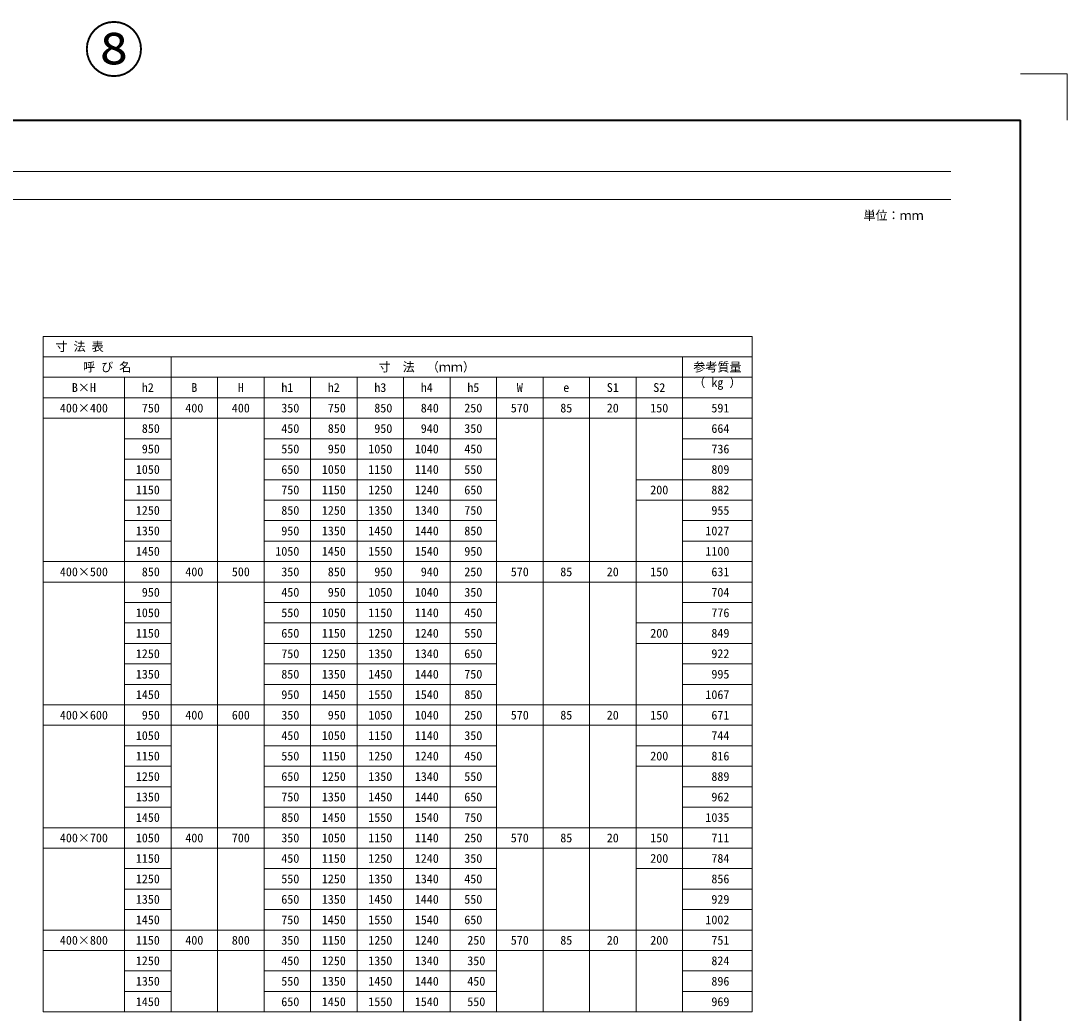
# Model space of a CAD drawing. Units: millimetres at full size; details may follow other scales. Extents: x 87158 to 122251, y -125707 to -112261.
# Drawn here: x 109164 to 113664, y -123326 to -119061 of the extents above; entities that cross this region are included whole.
import ezdxf
from ezdxf.enums import TextEntityAlignment as Align

# ---------------------------------------------------------------- set-up
doc = ezdxf.new("R2010")
doc.units = ezdxf.units.MM
doc.header["$LTSCALE"] = 30
doc.linetypes.add('USER1', pattern=[1.35, 0.75, -0.6])
for name, color, linetype, lineweight in [('Defpoints_3', 8, 'Continuous', 0), ('図枠', 7, 'Continuous', 5), ('寸法・材料表', 7, 'Continuous', 13), ('補助線', 8, 'USER1', 9)]:
    doc.layers.add(name, color=color, linetype=linetype, lineweight=lineweight)
doc.styles.add('ＭＳ ゴシック', font='')
doc.styles.get('ＭＳ ゴシック').set_extended_font_data('MS Gothic')

msp = doc.modelspace()

# ---------------------------------------------------------------- linework, layer by layer
at = {"layer": 'Defpoints_3', "color": 1, "lineweight": 13}
for p in [(113464.48, -119288.12), (113664.48, -119488.12)]:
    msp.add_line(p, (113664.48, -119288.12), dxfattribs=at)
at = {"layer": 'Defpoints_3'}
for p, q in [((109260.33, -120417.24), (112310.33, -120417.24)), ((109260.33, -120417.24), (109260.33, -120505.24)), ((112310.33, -120417.24), (112310.33, -120505.24)), ((112010.33, -120593.24), (112310.33, -120593.24)), ((109260.33, -120769.24), (109610.33, -120769.24)), ((109810.33, -120769.24), (110210.33, -120769.24)), ((111210.33, -120769.24), (112010.33, -120769.24)), ((111810.33, -121121.24), (112010.33, -121121.24)), ((109260.33, -121473.24), (109610.33, -121473.24)), ((109810.33, -121473.24), (110210.33, -121473.24)), ((111210.33, -121473.24), (112010.33, -121473.24)), ((111810.33, -121737.24), (112010.33, -121737.24)), ((109260.33, -122089.24), (109610.33, -122089.24)), ((109810.33, -122089.24), (110210.33, -122089.24)), ((111210.33, -122089.24), (112010.33, -122089.24)), ((111810.33, -122265.24), (112010.33, -122265.24)), ((109260.33, -122617.24), (109610.33, -122617.24)), ((109810.33, -122617.24), (110210.33, -122617.24)), ((111210.33, -122617.24), (111810.33, -122617.24)), ((111810.33, -122705.24), (112010.33, -122705.24)), ((109260.33, -123057.24), (109610.33, -123057.24)), ((109810.33, -123057.24), (110210.33, -123057.24)), ((111210.33, -123057.24), (112010.33, -123057.24))]:
    msp.add_line(p, q, dxfattribs=at)
at = {"layer": '図枠', "lineweight": 40}
for p in [(105664.48, -119488.12), (113464.48, -125028.12)]:
    msp.add_line(p, (113464.48, -119488.12), dxfattribs=at)
at = {"layer": '図枠', "lineweight": 13}
for p, q in [((105964.48, -119708.12), (113164.48, -119708.12)), ((105964.48, -119828.12), (113164.48, -119828.12))]:
    msp.add_line(p, q, dxfattribs=at)
at = {"layer": '寸法・材料表'}
for p, q in [((109260.33, -120505.24), (112310.33, -120505.24)), ((109260.33, -120505.24), (109260.33, -123321.24)), ((109810.33, -120505.24), (109810.33, -123321.24)), ((112010.33, -120505.24), (112010.33, -123321.24)), ((112310.33, -120505.24), (112310.33, -123321.24)), ((109260.33, -120593.24), (112010.33, -120593.24)), ((109610.33, -120593.24), (109610.33, -123321.24)), ((110010.33, -120593.24), (110010.33, -123321.24)), ((110210.33, -120593.24), (110210.33, -123321.24)), ((110410.33, -120593.24), (110410.33, -123321.24)), ((110610.33, -120593.24), (110610.33, -123321.24)), ((110810.33, -120593.24), (110810.33, -123321.24)), ((111010.33, -120593.24), (111010.33, -123321.24)), ((111210.33, -120593.24), (111210.33, -123321.24)), ((111410.33, -120593.24), (111410.33, -123321.24)), ((111610.33, -120593.24), (111610.33, -123321.24)), ((111810.33, -120593.24), (111810.33, -123321.24)), ((109260.33, -120681.24), (112310.33, -120681.24)), ((109610.33, -120769.24), (109810.33, -120769.24)), ((110210.33, -120769.24), (111210.33, -120769.24)), ((112010.33, -120769.24), (112310.33, -120769.24)), ((109610.33, -120857.24), (109810.33, -120857.24)), ((110210.33, -120857.24), (111210.33, -120857.24)), ((112010.33, -120857.24), (112310.33, -120857.24)), ((109610.33, -120945.24), (109810.33, -120945.24)), ((110210.33, -120945.24), (111210.33, -120945.24)), ((112010.33, -120945.24), (112310.33, -120945.24)), ((109610.33, -121033.24), (109810.33, -121033.24)), ((110210.33, -121033.24), (111210.33, -121033.24)), ((111810.33, -121033.24), (112310.33, -121033.24)), ((109610.33, -121121.24), (109810.33, -121121.24)), ((110210.33, -121121.24), (111210.33, -121121.24)), ((112010.33, -121121.24), (112310.33, -121121.24)), ((109610.33, -121209.24), (109810.33, -121209.24)), ((110210.33, -121209.24), (111210.33, -121209.24)), ((112010.33, -121209.24), (112310.33, -121209.24)), ((109610.33, -121297.24), (109810.33, -121297.24)), ((110210.33, -121297.24), (111210.33, -121297.24)), ((112010.33, -121297.24), (112310.33, -121297.24)), ((109260.33, -121385.24), (112310.33, -121385.24)), ((109610.33, -121473.24), (109810.33, -121473.24)), ((110210.33, -121473.24), (111210.33, -121473.24)), ((112010.33, -121473.24), (112310.33, -121473.24)), ((109610.33, -121561.24), (109810.33, -121561.24)), ((110210.33, -121561.24), (111210.33, -121561.24)), ((112010.33, -121561.24), (112310.33, -121561.24)), ((109610.33, -121649.24), (109810.33, -121649.24)), ((110210.33, -121649.24), (111210.33, -121649.24)), ((111810.33, -121649.24), (112310.33, -121649.24)), ((109610.33, -121737.24), (109810.33, -121737.24)), ((110210.33, -121737.24), (111210.33, -121737.24)), ((112010.33, -121737.24), (112310.33, -121737.24)), ((109610.33, -121825.24), (109810.33, -121825.24)), ((110210.33, -121825.24), (111210.33, -121825.24)), ((112010.33, -121825.24), (112310.33, -121825.24)), ((109610.33, -121913.24), (109810.33, -121913.24)), ((110210.33, -121913.24), (111210.33, -121913.24)), ((112010.33, -121913.24), (112310.33, -121913.24)), ((109260.33, -122001.24), (112310.33, -122001.24)), ((109610.33, -122089.24), (109810.33, -122089.24)), ((110210.33, -122089.24), (111210.33, -122089.24)), ((112010.33, -122089.24), (112310.33, -122089.24)), ((109610.33, -122177.24), (109810.33, -122177.24)), ((110210.33, -122177.24), (111210.33, -122177.24)), ((111810.33, -122177.24), (112310.33, -122177.24)), ((109610.33, -122265.24), (109810.33, -122265.24)), ((110210.33, -122265.24), (111210.33, -122265.24)), ((112010.33, -122265.24), (112310.33, -122265.24)), ((109610.33, -122353.24), (109810.33, -122353.24)), ((110210.33, -122353.24), (111210.33, -122353.24)), ((112010.33, -122353.24), (112310.33, -122353.24)), ((109610.33, -122441.24), (109810.33, -122441.24)), ((110210.33, -122441.24), (111210.33, -122441.24)), ((112010.33, -122441.24), (112310.33, -122441.24)), ((109260.33, -122529.24), (112310.33, -122529.24)), ((109610.33, -122617.24), (109810.33, -122617.24)), ((110210.33, -122617.24), (111210.33, -122617.24)), ((111810.33, -122617.24), (112310.33, -122617.24)), ((109610.33, -122705.24), (109810.33, -122705.24)), ((110210.33, -122705.24), (111210.33, -122705.24)), ((112010.33, -122705.24), (112310.33, -122705.24)), ((109610.33, -122793.24), (109810.33, -122793.24)), ((110210.33, -122793.24), (111210.33, -122793.24)), ((112010.33, -122793.24), (112310.33, -122793.24)), ((109610.33, -122881.24), (109810.33, -122881.24)), ((110210.33, -122881.24), (111210.33, -122881.24)), ((112010.33, -122881.24), (112310.33, -122881.24)), ((109260.33, -122969.24), (112310.33, -122969.24)), ((109610.33, -123057.24), (109810.33, -123057.24)), ((110210.33, -123057.24), (111210.33, -123057.24)), ((112010.33, -123057.24), (112310.33, -123057.24)), ((109610.33, -123145.24), (109810.33, -123145.24)), ((110210.33, -123145.24), (111210.33, -123145.24)), ((112010.33, -123145.24), (112310.33, -123145.24)), ((109610.33, -123233.24), (109810.33, -123233.24)), ((110210.33, -123233.24), (111210.33, -123233.24)), ((112010.33, -123233.24), (112310.33, -123233.24)), ((109260.33, -123321.24), (112310.33, -123321.24))]:
    msp.add_line(p, q, dxfattribs=at)

# ---------------------------------------------------------------- texts
at = {"layer": '図枠', "style": 'ＭＳ ゴシック'}
msp.add_text('単位：ｍｍ', height=37.98, dxfattribs=at).set_placement((112918.21, -119897.45), align=Align.MIDDLE_CENTER)
at = {"layer": '寸法・材料表', "style": 'ＭＳ ゴシック'}
msp.add_text('\u3000寸 法 表\u3000', height=37.98, dxfattribs=at).set_placement((109261.53, -120461.24), align=Align.MIDDLE_LEFT)
for s, p in [('呼 び 名', (109535.33, -120549.24)), ('寸\u3000法\u3000（ｍｍ）', (110910.33, -120549.24)), ('参考質量', (112160.33, -120549.24)), ('B×H', (109435.33, -120637.24)), ('h2', (109710.33, -120637.24)), ('B', (109910.33, -120637.24)), ('H', (110110.33, -120637.24)), ('h1', (110310.33, -120637.24)), ('h2', (110510.33, -120637.24)), ('h3', (110710.33, -120637.24)), ('h4', (110910.33, -120637.24)), ('h5', (111110.33, -120637.24)), ('W', (111310.33, -120637.24)), ('e', (111510.33, -120637.24)), ('S1', (111710.33, -120637.24)), ('S2', (111910.33, -120637.24)), ('400×400', (109435.33, -120725.24)), (' 750', (109710.33, -120725.24)), ('400', (109910.33, -120725.24)), ('400', (110110.33, -120725.24)), (' 350', (110310.33, -120725.24)), (' 750', (110510.33, -120725.24)), (' 850', (110710.33, -120725.24)), (' 840', (110910.33, -120725.24)), ('250', (111110.33, -120725.24)), ('570', (111310.33, -120725.24)), ('85', (111510.33, -120725.24)), ('20', (111710.33, -120725.24)), ('150', (111910.33, -120725.24)), (' 591', (112160.33, -120725.24)), (' 850', (109710.33, -120813.24)), (' 450', (110310.33, -120813.24)), (' 850', (110510.33, -120813.24)), (' 950', (110710.33, -120813.24)), (' 940', (110910.33, -120813.24)), ('350', (111110.33, -120813.24)), (' 664', (112160.33, -120813.24)), (' 950', (109710.33, -120901.24)), (' 550', (110310.33, -120901.24)), (' 950', (110510.33, -120901.24)), ('1050', (110710.33, -120901.24)), ('1040', (110910.33, -120901.24)), ('450', (111110.33, -120901.24)), (' 736', (112160.33, -120901.24)), ('1050', (109710.33, -120989.24)), (' 650', (110310.33, -120989.24)), ('1050', (110510.33, -120989.24)), ('1150', (110710.33, -120989.24)), ('1140', (110910.33, -120989.24)), ('550', (111110.33, -120989.24)), (' 809', (112160.33, -120989.24)), ('1150', (109710.33, -121077.24)), (' 750', (110310.33, -121077.24)), ('1150', (110510.33, -121077.24)), ('1250', (110710.33, -121077.24)), ('1240', (110910.33, -121077.24)), ('650', (111110.33, -121077.24)), ('200', (111910.33, -121077.24)), (' 882', (112160.33, -121077.24)), ('1250', (109710.33, -121165.24)), (' 850', (110310.33, -121165.24)), ('1250', (110510.33, -121165.24)), ('1350', (110710.33, -121165.24)), ('1340', (110910.33, -121165.24)), ('750', (111110.33, -121165.24)), (' 955', (112160.33, -121165.24)), ('1350', (109710.33, -121253.24)), (' 950', (110310.33, -121253.24)), ('1350', (110510.33, -121253.24)), ('1450', (110710.33, -121253.24)), ('1440', (110910.33, -121253.24)), ('850', (111110.33, -121253.24)), ('1027', (112160.33, -121253.24)), ('1450', (109710.33, -121341.24)), ('1050', (110310.33, -121341.24)), ('1450', (110510.33, -121341.24)), ('1550', (110710.33, -121341.24)), ('1540', (110910.33, -121341.24)), ('950', (111110.33, -121341.24)), ('1100', (112160.33, -121341.24)), ('400×500', (109435.33, -121429.24)), (' 850', (109710.33, -121429.24)), ('400', (109910.33, -121429.24)), ('500', (110110.33, -121429.24)), (' 350', (110310.33, -121429.24)), (' 850', (110510.33, -121429.24)), (' 950', (110710.33, -121429.24)), (' 940', (110910.33, -121429.24)), ('250', (111110.33, -121429.24)), ('570', (111310.33, -121429.24)), ('85', (111510.33, -121429.24)), ('20', (111710.33, -121429.24)), ('150', (111910.33, -121429.24)), (' 631', (112160.33, -121429.24)), (' 950', (109710.33, -121517.24)), (' 450', (110310.33, -121517.24)), (' 950', (110510.33, -121517.24)), ('1050', (110710.33, -121517.24)), ('1040', (110910.33, -121517.24)), ('350', (111110.33, -121517.24)), (' 704', (112160.33, -121517.24)), ('1050', (109710.33, -121605.24)), (' 550', (110310.33, -121605.24)), ('1050', (110510.33, -121605.24)), ('1150', (110710.33, -121605.24)), ('1140', (110910.33, -121605.24)), ('450', (111110.33, -121605.24)), (' 776', (112160.33, -121605.24)), ('1150', (109710.33, -121693.24)), (' 650', (110310.33, -121693.24)), ('1150', (110510.33, -121693.24)), ('1250', (110710.33, -121693.24)), ('1240', (110910.33, -121693.24)), ('550', (111110.33, -121693.24)), ('200', (111910.33, -121693.24)), (' 849', (112160.33, -121693.24)), ('1250', (109710.33, -121781.24)), (' 750', (110310.33, -121781.24)), ('1250', (110510.33, -121781.24)), ('1350', (110710.33, -121781.24)), ('1340', (110910.33, -121781.24)), ('650', (111110.33, -121781.24)), (' 922', (112160.33, -121781.24)), ('1350', (109710.33, -121869.24)), (' 850', (110310.33, -121869.24)), ('1350', (110510.33, -121869.24)), ('1450', (110710.33, -121869.24)), ('1440', (110910.33, -121869.24)), ('750', (111110.33, -121869.24)), (' 995', (112160.33, -121869.24)), ('1450', (109710.33, -121957.24)), (' 950', (110310.33, -121957.24)), ('1450', (110510.33, -121957.24)), ('1550', (110710.33, -121957.24)), ('1540', (110910.33, -121957.24)), ('850', (111110.33, -121957.24)), ('1067', (112160.33, -121957.24)), ('400×600', (109435.33, -122045.24)), (' 950', (109710.33, -122045.24)), ('400', (109910.33, -122045.24)), ('600', (110110.33, -122045.24)), (' 350', (110310.33, -122045.24)), (' 950', (110510.33, -122045.24)), ('1050', (110710.33, -122045.24)), ('1040', (110910.33, -122045.24)), ('250', (111110.33, -122045.24)), ('570', (111310.33, -122045.24)), ('85', (111510.33, -122045.24)), ('20', (111710.33, -122045.24)), ('150', (111910.33, -122045.24)), (' 671', (112160.33, -122045.24)), ('1050', (109710.33, -122133.24)), (' 450', (110310.33, -122133.24)), ('1050', (110510.33, -122133.24)), ('1150', (110710.33, -122133.24)), ('1140', (110910.33, -122133.24)), ('350', (111110.33, -122133.24)), (' 744', (112160.33, -122133.24)), ('1150', (109710.33, -122221.24)), (' 550', (110310.33, -122221.24)), ('1150', (110510.33, -122221.24)), ('1250', (110710.33, -122221.24)), ('1240', (110910.33, -122221.24)), ('450', (111110.33, -122221.24)), ('200', (111910.33, -122221.24)), (' 816', (112160.33, -122221.24)), ('1250', (109710.33, -122309.24)), (' 650', (110310.33, -122309.24)), ('1250', (110510.33, -122309.24)), ('1350', (110710.33, -122309.24)), ('1340', (110910.33, -122309.24)), ('550', (111110.33, -122309.24)), (' 889', (112160.33, -122309.24)), ('1350', (109710.33, -122397.24)), (' 750', (110310.33, -122397.24)), ('1350', (110510.33, -122397.24)), ('1450', (110710.33, -122397.24)), ('1440', (110910.33, -122397.24)), ('650', (111110.33, -122397.24)), (' 962', (112160.33, -122397.24)), ('1450', (109710.33, -122485.24)), (' 850', (110310.33, -122485.24)), ('1450', (110510.33, -122485.24)), ('1550', (110710.33, -122485.24)), ('1540', (110910.33, -122485.24)), ('750', (111110.33, -122485.24)), ('1035', (112160.33, -122485.24)), ('400×700', (109435.33, -122573.24)), ('1050', (109710.33, -122573.24)), ('400', (109910.33, -122573.24)), ('700', (110110.33, -122573.24)), (' 350', (110310.33, -122573.24)), ('1050', (110510.33, -122573.24)), ('1150', (110710.33, -122573.24)), ('1140', (110910.33, -122573.24)), ('250', (111110.33, -122573.24)), ('570', (111310.33, -122573.24)), ('85', (111510.33, -122573.24)), ('20', (111710.33, -122573.24)), ('150', (111910.33, -122573.24)), (' 711', (112160.33, -122573.24)), ('1150', (109710.33, -122661.24)), (' 450', (110310.33, -122661.24)), ('1150', (110510.33, -122661.24)), ('1250', (110710.33, -122661.24)), ('1240', (110910.33, -122661.24)), ('350', (111110.33, -122661.24)), ('200', (111910.33, -122661.24)), (' 784', (112160.33, -122661.24)), ('1250', (109710.33, -122749.24)), (' 550', (110310.33, -122749.24)), ('1250', (110510.33, -122749.24)), ('1350', (110710.33, -122749.24)), ('1340', (110910.33, -122749.24)), ('450', (111110.33, -122749.24)), (' 856', (112160.33, -122749.24)), ('1350', (109710.33, -122837.24)), (' 650', (110310.33, -122837.24)), ('1350', (110510.33, -122837.24)), ('1450', (110710.33, -122837.24)), ('1440', (110910.33, -122837.24)), ('550', (111110.33, -122837.24)), (' 929', (112160.33, -122837.24)), ('1450', (109710.33, -122925.24)), (' 750', (110310.33, -122925.24)), ('1450', (110510.33, -122925.24)), ('1550', (110710.33, -122925.24)), ('1540', (110910.33, -122925.24)), ('650', (111110.33, -122925.24)), ('1002', (112160.33, -122925.24)), ('400×800', (109435.33, -123013.24)), ('1150', (109710.33, -123013.24)), ('400', (109910.33, -123013.24)), ('800', (110110.33, -123013.24)), (' 350', (110310.33, -123013.24)), ('1150', (110510.33, -123013.24)), ('1250', (110710.33, -123013.24)), ('1240', (110910.33, -123013.24)), (' 250', (111110.33, -123013.24)), ('570', (111310.33, -123013.24)), ('85', (111510.33, -123013.24)), ('20', (111710.33, -123013.24)), ('200', (111910.33, -123013.24)), (' 751', (112160.33, -123013.24)), ('1250', (109710.33, -123101.24)), (' 450', (110310.33, -123101.24)), ('1250', (110510.33, -123101.24)), ('1350', (110710.33, -123101.24)), ('1340', (110910.33, -123101.24)), (' 350', (111110.33, -123101.24)), (' 824', (112160.33, -123101.24)), ('1350', (109710.33, -123189.24)), (' 550', (110310.33, -123189.24)), ('1350', (110510.33, -123189.24)), ('1450', (110710.33, -123189.24)), ('1440', (110910.33, -123189.24)), (' 450', (111110.33, -123189.24)), (' 896', (112160.33, -123189.24)), ('1450', (109710.33, -123277.24)), (' 650', (110310.33, -123277.24)), ('1450', (110510.33, -123277.24)), ('1550', (110710.33, -123277.24)), ('1540', (110910.33, -123277.24)), (' 550', (111110.33, -123277.24)), (' 969', (112160.33, -123277.24))]:
    msp.add_text(s, height=37.98, dxfattribs=at).set_placement(p, align=Align.MIDDLE_CENTER)
msp.add_text('（ kg ）', height=37.98, dxfattribs=at).set_placement((112160.33, -120646.24), align=Align.BOTTOM_CENTER)
at = {"layer": '補助線', "color": 1, "style": 'ＭＳ ゴシック'}
msp.add_text('⑧', height=189.9, dxfattribs=at).set_placement((109564.48, -119185.4), align=Align.MIDDLE_CENTER)

doc.saveas('drawing.dxf')
